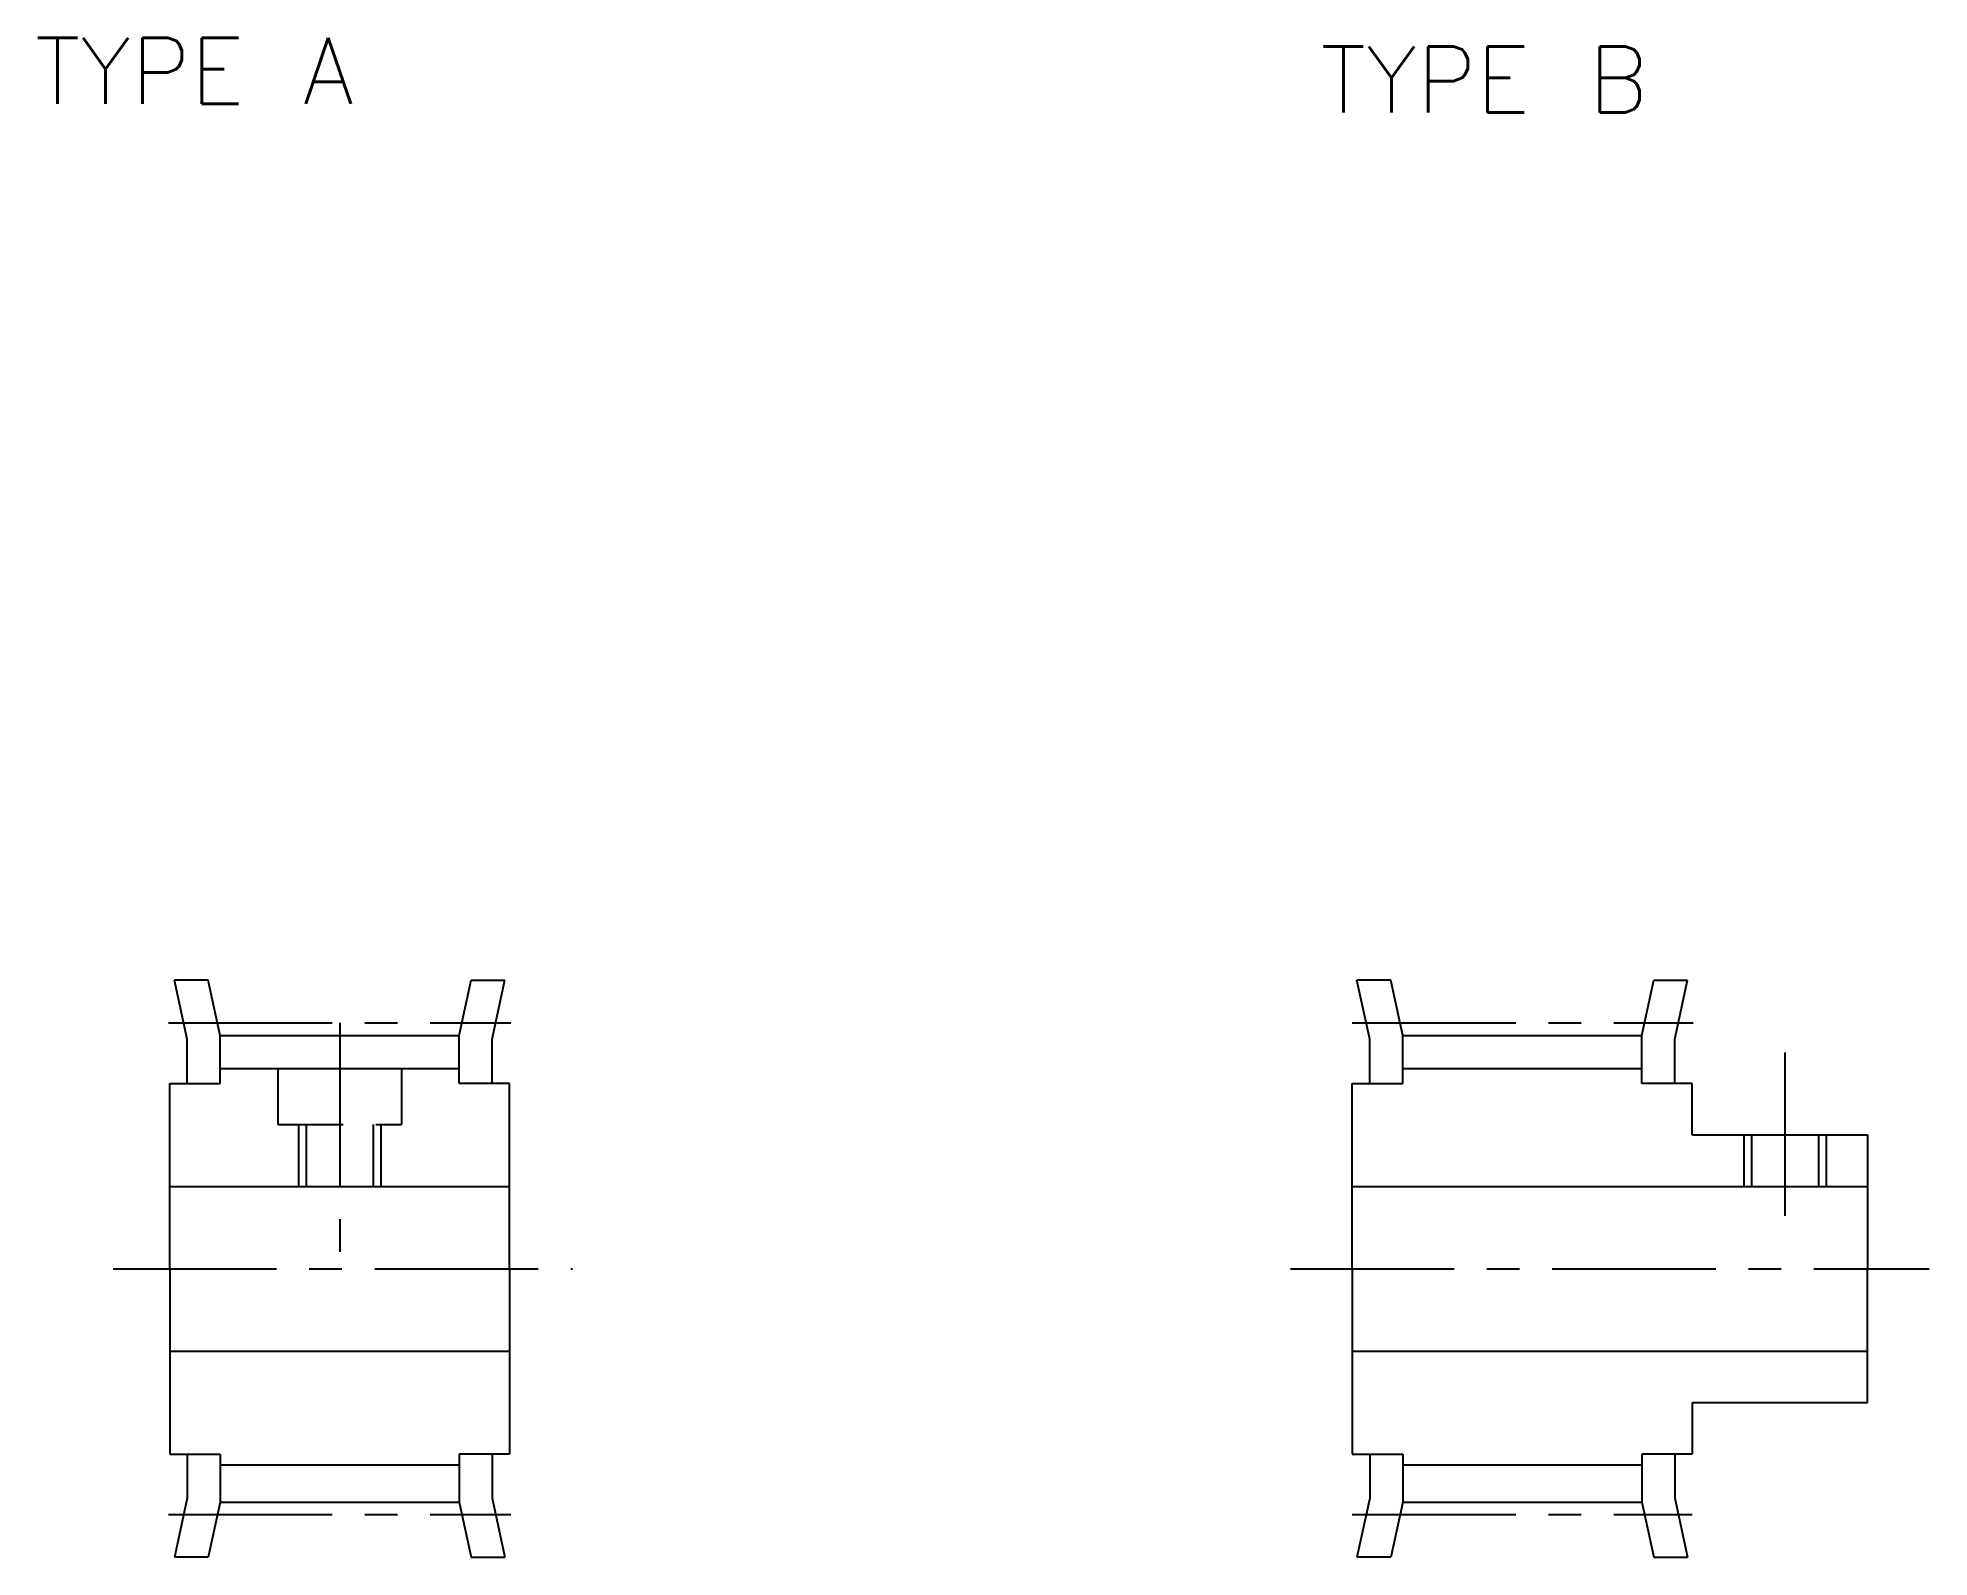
# Model space of a CAD drawing. Extents: x 10 to 207, y 10 to 203.
# Drawn here: x 114.7 to 206.5, y 129.3 to 203.1 of the extents above; entities outside this region: 3.
import ezdxf

# ---------------------------------------------------------------- set-up
doc = ezdxf.new("R2010")
doc.units = 0
doc.header["$LTSCALE"] = 0.25
doc.linetypes.add('CENTER', pattern=[50.8, 31.75, -6.35, 6.35, -6.35])
doc.linetypes.add('DASHED', pattern=[19.05, 12.7, -6.35])
doc.layers.get('0').update_dxf_attribs({"linetype": 'CONTINUOUS'})
doc.layers.add('CENTER', color=1, linetype='CENTER')
doc.styles.get("Standard").update_dxf_attribs({"font": 'txt.shx'})

msp = doc.modelspace()

# ---------------------------------------------------------------- linework, layer by layer
for p, q in [((121.952, 154.488), (121.328, 157.348)), ((122.972, 157.348), (121.328, 157.348)), ((123.552, 154.673), (122.972, 157.348)), ((135.152, 154.673), (135.733, 157.348)), ((135.733, 157.348), (137.376, 157.348)), ((136.752, 154.488), (137.376, 157.348)), ((180.371, 157.348), (178.728, 157.348)), ((179.352, 154.488), (178.728, 157.348)), ((180.952, 154.673), (180.371, 157.348)), ((192.552, 154.673), (193.132, 157.348)), ((193.132, 157.348), (194.776, 157.348)), ((194.152, 154.488), (194.776, 157.348)), ((121.952, 152.348), (121.952, 154.488)), ((123.552, 152.348), (123.552, 154.673)), ((123.552, 154.673), (135.152, 154.673)), ((135.152, 152.348), (135.152, 154.673)), ((136.752, 152.348), (136.752, 154.488)), ((179.352, 152.348), (179.352, 154.488)), ((180.952, 154.673), (192.552, 154.673)), ((180.952, 152.348), (180.952, 154.673)), ((192.552, 152.348), (192.552, 154.673)), ((194.152, 152.348), (194.152, 154.488)), ((123.552, 153.073), (135.152, 153.073)), ((180.952, 153.073), (192.552, 153.073)), ((121.102, 143.348), (121.102, 152.348)), ((121.102, 152.348), (123.552, 152.348)), ((137.602, 152.348), (135.152, 152.348)), ((137.602, 143.348), (137.602, 152.348)), ((178.502, 143.348), (178.502, 152.348)), ((178.502, 152.348), (180.952, 152.348)), ((195.002, 152.348), (192.552, 152.348)), ((195.002, 149.848), (195.002, 152.348)), ((195.002, 149.848), (203.502, 149.848)), ((203.502, 149.848), (203.502, 143.348)), ((121.102, 147.348), (137.602, 147.348)), ((178.502, 147.348), (203.502, 147.348)), ((121.102, 143.348), (121.102, 134.348)), ((137.602, 143.348), (137.602, 134.348)), ((178.502, 143.348), (178.502, 134.348)), ((203.502, 136.848), (203.502, 143.348)), ((121.102, 139.348), (137.602, 139.348)), ((178.502, 139.348), (203.502, 139.348)), ((195.002, 136.848), (203.502, 136.848)), ((195.002, 136.848), (195.002, 134.348)), ((121.102, 134.348), (123.552, 134.348)), ((121.952, 134.348), (121.952, 132.208)), ((123.552, 134.348), (123.552, 132.023)), ((135.152, 134.348), (135.152, 132.023)), ((137.602, 134.348), (135.152, 134.348)), ((136.752, 134.348), (136.752, 132.208)), ((178.502, 134.348), (180.952, 134.348)), ((179.352, 134.348), (179.352, 132.208)), ((180.952, 134.348), (180.952, 132.023)), ((195.002, 134.348), (192.552, 134.348)), ((192.552, 134.348), (192.552, 132.023)), ((194.152, 134.348), (194.152, 132.208)), ((123.552, 133.823), (135.152, 133.823)), ((180.952, 133.823), (192.552, 133.823)), ((121.952, 132.208), (121.328, 129.348)), ((136.752, 132.208), (137.376, 129.348)), ((179.352, 132.208), (178.728, 129.348)), ((194.152, 132.208), (194.776, 129.348)), ((123.552, 132.023), (122.972, 129.348)), ((123.552, 132.023), (135.152, 132.023)), ((135.152, 132.023), (135.733, 129.348)), ((180.952, 132.023), (180.371, 129.348)), ((180.952, 132.023), (192.552, 132.023)), ((192.552, 132.023), (193.132, 129.348)), ((122.972, 129.348), (121.328, 129.348)), ((135.733, 129.348), (137.376, 129.348)), ((180.371, 129.348), (178.728, 129.348)), ((193.132, 129.348), (194.776, 129.348))]:
    msp.add_line(p, q)
at = {"color": 3, "linetype": 'DASHED'}
for p, q in [((126.352, 153.073), (126.352, 150.348)), ((132.352, 153.073), (132.352, 150.348)), ((126.352, 150.348), (132.352, 150.348)), ((127.352, 150.348), (127.352, 147.348)), ((127.731, 150.348), (127.731, 147.348)), ((130.973, 150.348), (130.973, 147.348)), ((131.352, 150.348), (131.352, 147.348)), ((197.502, 149.848), (197.502, 147.348)), ((197.881, 149.848), (197.881, 147.348)), ((201.123, 149.848), (201.123, 147.348)), ((201.502, 149.848), (201.502, 147.348))]:
    msp.add_line(p, q, dxfattribs=at)
at = {"layer": 'CENTER'}
for p, q in [((121.052, 155.283), (137.652, 155.283)), ((129.352, 155.283), (129.352, 143.348)), ((178.502, 155.283), (195.052, 155.283)), ((199.502, 153.848), (199.502, 144.348)), ((118.352, 143.348), (140.652, 143.348)), ((175.502, 143.348), (206.502, 143.348)), ((121.052, 131.413), (137.652, 131.413)), ((178.502, 131.413), (195.002, 131.413))]:
    msp.add_line(p, q, dxfattribs=at)

# ---------------------------------------------------------------- texts
for s, height, p in [('TYPE A', 3.2, (114.564, 199.898)), ('TYPE B', 3.2, (176.973, 199.476)), ('TTPA15-AT5100-A', 4, (10, 25)), ('TTPA15-AT5100-B', 4, (10, 17.764)), ('TTPA15-AT5100', 4, (10, 10))]:
    msp.add_text(s, height=height).set_placement(p)

doc.saveas('drawing.dxf')
